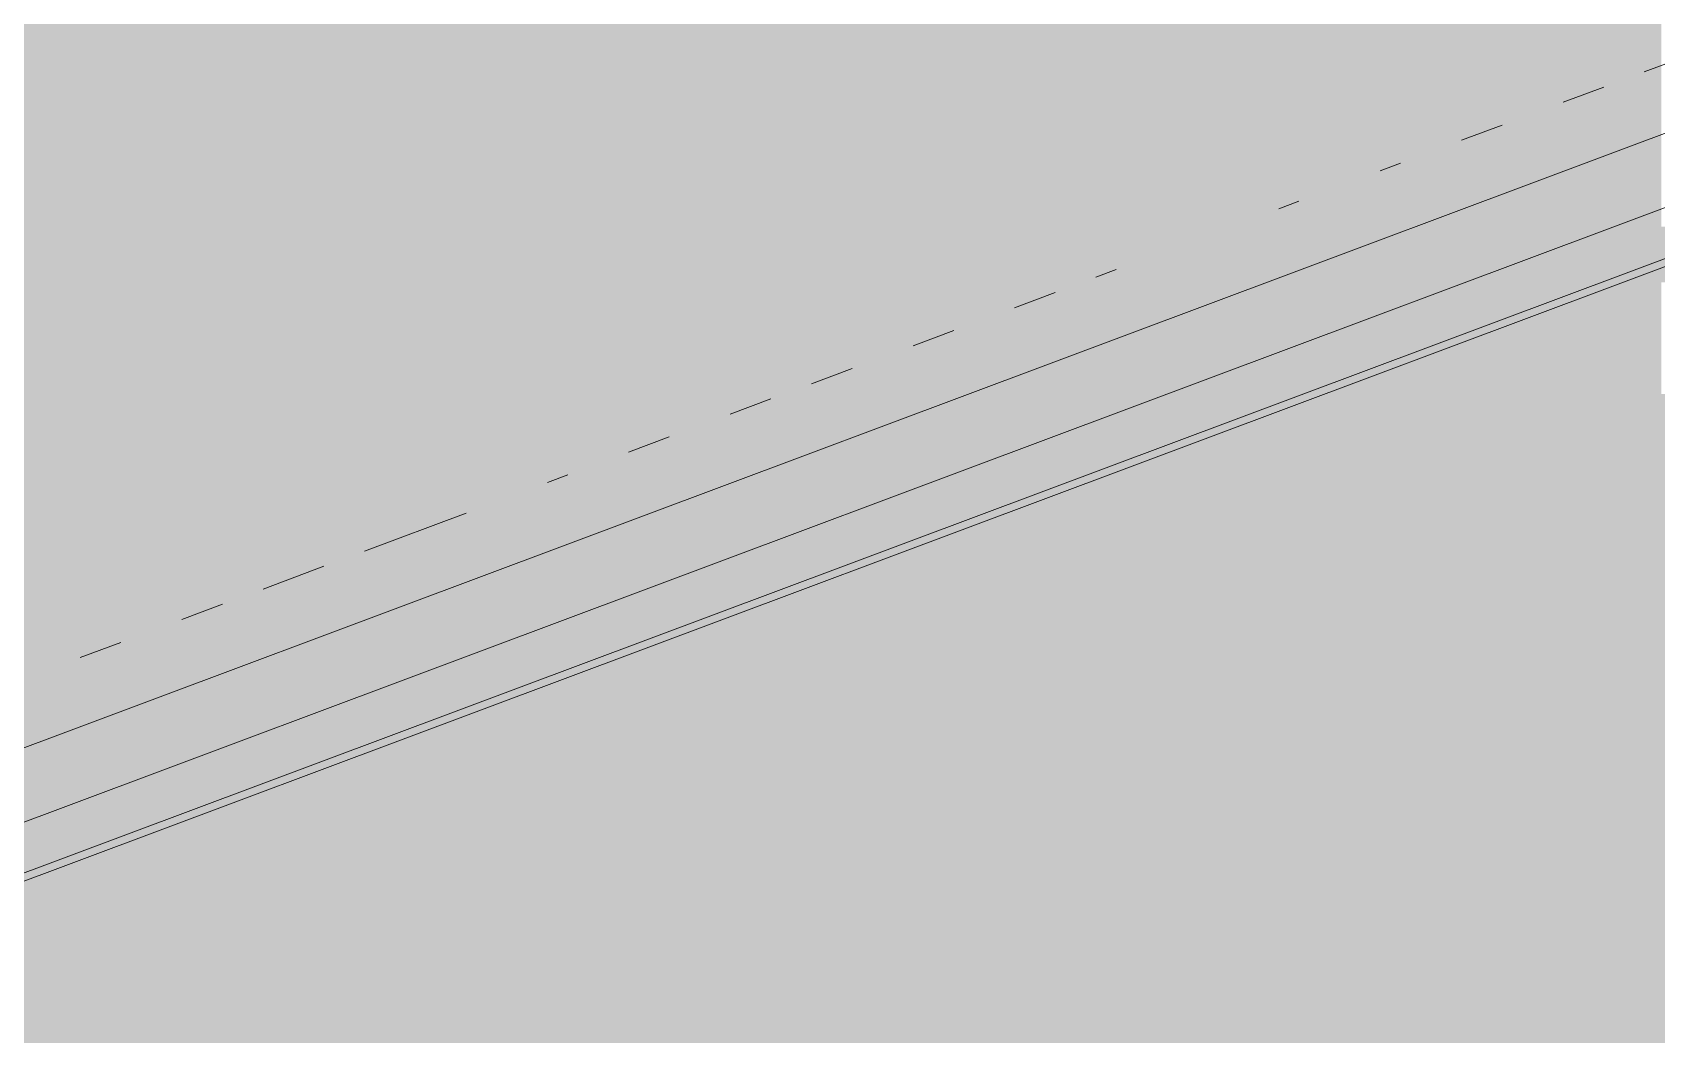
# Paper-space layout '03 3D Building and Roof' of a CAD drawing. Header units: millimetres. Extents: x 5 to 415, y 5 to 292.
# Drawn here: x 117.732 to 122.727, y 83.286 to 86.369 of the extents above; entities that cross this region are included whole.
import ezdxf

# ---------------------------------------------------------------- set-up
doc = ezdxf.new("R2010")
doc.units = ezdxf.units.MM
doc.layers.add('EXISTING', color=7, linetype='Continuous')
doc.layers.add('IMAGES', color=7, linetype='Continuous')

# ---------------------------------------------------------------- blocks, each defined once
blk = doc.blocks.new('SHEET_03')
at = {"layer": 'EXISTING', "color": 250, "lineweight": 9}
for p, q in [((117.0662, 83.9288), (124.6266, 86.761)), ((124.9242, 86.6441), (117.3638, 83.8119)), ((117.5035, 83.7074), (125.1264, 86.5629)), ((117.566, 83.7053), (125.0014, 86.4907)), ((122.6896, 86.2481), (122.877, 86.3183)), ((122.4396, 86.1545), (122.5646, 86.2013)), ((122.1272, 86.0375), (122.2522, 86.0843)), ((121.8773, 85.9438), (121.9398, 85.9672)), ((121.5649, 85.8268), (121.6274, 85.8502)), ((121.0025, 85.6161), (121.065, 85.6396)), ((120.7526, 85.5225), (120.8776, 85.5693)), ((120.4402, 85.4055), (120.5652, 85.4523)), ((120.1278, 85.2885), (120.2528, 85.3353)), ((119.8779, 85.1948), (120.0028, 85.2416)), ((119.5654, 85.0778), (119.6904, 85.1246)), ((119.3155, 84.9842), (119.378, 85.0076)), ((118.7532, 84.7735), (119.0656, 84.8905)), ((118.4408, 84.6565), (118.6282, 84.7267)), ((118.1908, 84.5629), (118.3158, 84.6097)), ((117.8784, 84.4458), (118.0034, 84.4926))]:
    blk.add_line(p, q, dxfattribs=at)
at = {"layer": 'IMAGES', "color": 7}
for points in [[(110.9178, 86.2857), (122.0564, 86.2857), (110.9178, 86.4571), (122.0564, 86.4571)], [(122.0564, 86.2857), (122.2277, 86.2857), (122.0564, 86.4571), (122.2277, 86.4571)], [(122.2277, 86.2857), (122.3991, 86.2857), (122.2277, 86.4571), (122.3991, 86.4571)], [(122.3991, 86.2857), (122.5704, 86.2857), (122.3991, 86.4571), (122.5704, 86.4571)], [(122.5704, 86.2857), (122.7418, 86.2857), (122.5704, 86.4571), (122.7418, 86.4571)], [(111.6032, 86.1143), (121.5423, 86.1143), (111.6032, 86.2857), (121.5423, 86.2857)], [(121.5423, 86.1143), (121.7136, 86.1143), (121.5423, 86.2857), (121.7136, 86.2857)], [(121.7136, 86.1143), (122.0564, 86.1143), (121.7136, 86.2857), (122.0564, 86.2857)], [(122.0564, 86.1143), (122.2277, 86.1143), (122.0564, 86.2857), (122.2277, 86.2857)], [(122.2277, 86.1143), (122.3991, 86.1143), (122.2277, 86.2857), (122.3991, 86.2857)], [(122.3991, 85.9429), (122.7418, 85.9429), (122.3991, 86.2857), (122.7418, 86.2857)], [(111.9459, 85.9429), (121.1995, 85.9429), (111.9459, 86.1143), (121.1995, 86.1143)], [(121.1995, 85.9429), (121.5423, 85.9429), (121.1995, 86.1143), (121.5423, 86.1143)], [(121.5423, 85.9429), (121.7136, 85.9429), (121.5423, 86.1143), (121.7136, 86.1143)], [(121.7136, 85.9429), (121.885, 85.9429), (121.7136, 86.1143), (121.885, 86.1143)], [(121.885, 85.9429), (122.2277, 85.9429), (121.885, 86.1143), (122.2277, 86.1143)], [(122.2277, 85.9429), (122.3991, 85.9429), (122.2277, 86.1143), (122.3991, 86.1143)], [(112.6314, 85.7714), (120.6855, 85.7714), (112.6314, 85.9429), (120.6855, 85.9429)], [(120.6855, 85.7714), (121.0282, 85.7714), (120.6855, 85.9429), (121.0282, 85.9429)], [(121.0282, 85.7714), (121.1995, 85.7714), (121.0282, 85.9429), (121.1995, 85.9429)], [(121.1995, 85.7714), (121.3709, 85.7714), (121.1995, 85.9429), (121.3709, 85.9429)], [(121.3709, 85.7714), (121.5423, 85.7714), (121.3709, 85.9429), (121.5423, 85.9429)], [(121.5423, 85.7714), (121.7136, 85.7714), (121.5423, 85.9429), (121.7136, 85.9429)], [(121.7136, 85.7714), (121.885, 85.7714), (121.7136, 85.9429), (121.885, 85.9429)], [(121.885, 85.7714), (122.0564, 85.7714), (121.885, 85.9429), (122.0564, 85.9429)], [(122.0564, 85.7714), (122.2277, 85.7714), (122.0564, 85.9429), (122.2277, 85.9429)], [(122.2277, 85.7714), (122.5704, 85.7714), (122.2277, 85.9429), (122.5704, 85.9429)], [(122.5704, 85.7714), (122.7418, 85.7714), (122.5704, 85.9429), (122.7418, 85.9429)], [(113.1455, 85.6), (120.1714, 85.6), (113.1455, 85.7714), (120.1714, 85.7714)], [(120.1714, 85.6), (120.5141, 85.6), (120.1714, 85.7714), (120.5141, 85.7714)], [(120.5141, 85.6), (120.6855, 85.6), (120.5141, 85.7714), (120.6855, 85.7714)], [(120.6855, 85.6), (120.8568, 85.6), (120.6855, 85.7714), (120.8568, 85.7714)], [(120.8568, 85.6), (121.0282, 85.6), (120.8568, 85.7714), (121.0282, 85.7714)], [(121.0282, 85.6), (121.1995, 85.6), (121.0282, 85.7714), (121.1995, 85.7714)], [(121.1995, 85.6), (121.3709, 85.6), (121.1995, 85.7714), (121.3709, 85.7714)], [(121.3709, 85.6), (121.5423, 85.6), (121.3709, 85.7714), (121.5423, 85.7714)], [(121.5423, 85.6), (121.885, 85.6), (121.5423, 85.7714), (121.885, 85.7714)], [(121.885, 85.4286), (122.2277, 85.4286), (121.885, 85.7714), (122.2277, 85.7714)], [(122.2277, 85.6), (122.3991, 85.6), (122.2277, 85.7714), (122.3991, 85.7714)], [(122.3991, 85.6), (122.5704, 85.6), (122.3991, 85.7714), (122.5704, 85.7714)], [(122.5704, 85.6), (123.0845, 85.6), (122.5704, 85.7714), (123.0845, 85.7714)], [(113.4882, 85.4286), (119.8286, 85.4286), (113.4882, 85.6), (119.8286, 85.6)], [(119.8286, 85.4286), (120, 85.4286), (119.8286, 85.6), (120, 85.6)], [(120, 85.4286), (120.1714, 85.4286), (120, 85.6), (120.1714, 85.6)], [(120.1714, 85.4286), (120.5141, 85.4286), (120.1714, 85.6), (120.5141, 85.6)], [(120.5141, 85.4286), (120.8568, 85.4286), (120.5141, 85.6), (120.8568, 85.6)], [(120.8568, 85.4286), (121.0282, 85.4286), (120.8568, 85.6), (121.0282, 85.6)], [(121.0282, 85.4286), (121.3709, 85.4286), (121.0282, 85.6), (121.3709, 85.6)], [(121.3709, 85.4286), (121.7136, 85.4286), (121.3709, 85.6), (121.7136, 85.6)], [(121.7136, 85.4286), (121.885, 85.4286), (121.7136, 85.6), (121.885, 85.6)], [(122.2277, 85.4286), (122.5704, 85.4286), (122.2277, 85.6), (122.5704, 85.6)], [(122.5704, 85.4286), (122.7418, 85.4286), (122.5704, 85.6), (122.7418, 85.6)], [(114.0023, 85.2571), (119.1432, 85.2571), (114.0023, 85.4286), (119.1432, 85.4286)], [(119.1432, 85.2571), (119.4859, 85.2571), (119.1432, 85.4286), (119.4859, 85.4286)], [(119.4859, 85.2571), (119.6573, 85.2571), (119.4859, 85.4286), (119.6573, 85.4286)], [(119.6573, 85.2571), (119.8286, 85.2571), (119.6573, 85.4286), (119.8286, 85.4286)], [(119.8286, 85.2571), (120.1714, 85.2571), (119.8286, 85.4286), (120.1714, 85.4286)], [(120.1714, 85.2571), (120.3427, 85.2571), (120.1714, 85.4286), (120.3427, 85.4286)], [(120.3427, 85.2571), (120.5141, 85.2571), (120.3427, 85.4286), (120.5141, 85.4286)], [(120.5141, 85.2571), (120.6855, 85.2571), (120.5141, 85.4286), (120.6855, 85.4286)], [(120.6855, 85.2571), (120.8568, 85.2571), (120.6855, 85.4286), (120.8568, 85.4286)], [(120.8568, 85.2571), (121.1995, 85.2571), (120.8568, 85.4286), (121.1995, 85.4286)], [(121.1995, 85.2571), (121.7136, 85.2571), (121.1995, 85.4286), (121.7136, 85.4286)], [(121.7136, 85.2571), (122.2277, 85.2571), (121.7136, 85.4286), (122.2277, 85.4286)], [(122.2277, 85.2571), (122.3991, 85.2571), (122.2277, 85.4286), (122.3991, 85.4286)], [(122.3991, 85.2571), (122.5704, 85.2571), (122.3991, 85.4286), (122.5704, 85.4286)], [(122.5704, 85.2571), (122.7418, 85.2571), (122.5704, 85.4286), (122.7418, 85.4286)], [(114.0023, 85.0857), (118.9718, 85.0857), (114.0023, 85.2571), (118.9718, 85.2571)], [(118.9718, 85.0857), (119.3145, 85.0857), (118.9718, 85.2571), (119.3145, 85.2571)], [(119.3145, 85.0857), (119.4859, 85.0857), (119.3145, 85.2571), (119.4859, 85.2571)], [(119.4859, 85.0857), (119.6573, 85.0857), (119.4859, 85.2571), (119.6573, 85.2571)], [(119.6573, 85.0857), (119.8286, 85.0857), (119.6573, 85.2571), (119.8286, 85.2571)], [(119.8286, 85.0857), (120, 85.0857), (119.8286, 85.2571), (120, 85.2571)], [(120, 85.0857), (120.1714, 85.0857), (120, 85.2571), (120.1714, 85.2571)], [(120.1714, 85.0857), (120.5141, 85.0857), (120.1714, 85.2571), (120.5141, 85.2571)], [(120.5141, 85.0857), (121.1995, 85.0857), (120.5141, 85.2571), (121.1995, 85.2571)], [(121.1995, 85.0857), (121.7136, 85.0857), (121.1995, 85.2571), (121.7136, 85.2571)], [(121.7136, 85.0857), (121.885, 85.0857), (121.7136, 85.2571), (121.885, 85.2571)], [(121.885, 85.0857), (122.2277, 85.0857), (121.885, 85.2571), (122.2277, 85.2571)], [(122.2277, 85.0857), (122.3991, 85.0857), (122.2277, 85.2571), (122.3991, 85.2571)], [(122.3991, 85.0857), (128.2254, 85.0857), (122.3991, 85.2571), (128.2254, 85.2571)], [(114.8591, 84.9143), (118.4577, 84.9143), (114.8591, 85.0857), (118.4577, 85.0857)], [(118.4577, 84.9143), (118.8005, 84.9143), (118.4577, 85.0857), (118.8005, 85.0857)], [(118.8005, 84.9143), (118.9718, 84.9143), (118.8005, 85.0857), (118.9718, 85.0857)], [(118.9718, 84.9143), (119.1432, 84.9143), (118.9718, 85.0857), (119.1432, 85.0857)], [(119.1432, 84.9143), (119.3145, 84.9143), (119.1432, 85.0857), (119.3145, 85.0857)], [(119.3145, 84.9143), (119.8286, 84.9143), (119.3145, 85.0857), (119.8286, 85.0857)], [(119.8286, 84.9143), (120.1714, 84.9143), (119.8286, 85.0857), (120.1714, 85.0857)], [(120.1714, 84.9143), (120.3427, 84.9143), (120.1714, 85.0857), (120.3427, 85.0857)], [(120.3427, 84.9143), (120.5141, 84.9143), (120.3427, 85.0857), (120.5141, 85.0857)], [(120.5141, 84.9143), (120.8568, 84.9143), (120.5141, 85.0857), (120.8568, 85.0857)], [(120.8568, 84.9143), (121.3709, 84.9143), (120.8568, 85.0857), (121.3709, 85.0857)], [(121.3709, 84.9143), (121.7136, 84.9143), (121.3709, 85.0857), (121.7136, 85.0857)], [(121.7136, 84.9143), (121.885, 84.9143), (121.7136, 85.0857), (121.885, 85.0857)], [(121.885, 84.9143), (122.2277, 84.9143), (121.885, 85.0857), (122.2277, 85.0857)], [(122.2277, 84.9143), (128.3968, 84.9143), (122.2277, 85.0857), (128.3968, 85.0857)], [(115.3732, 84.7429), (117.7723, 84.7429), (115.3732, 84.9143), (117.7723, 84.9143)], [(117.7723, 84.7429), (117.9436, 84.7429), (117.7723, 84.9143), (117.9436, 84.9143)], [(117.9436, 84.7429), (118.115, 84.7429), (117.9436, 84.9143), (118.115, 84.9143)], [(118.115, 84.7429), (118.2864, 84.7429), (118.115, 84.9143), (118.2864, 84.9143)], [(118.2864, 84.7429), (118.4577, 84.7429), (118.2864, 84.9143), (118.4577, 84.9143)], [(118.4577, 84.7429), (118.6291, 84.7429), (118.4577, 84.9143), (118.6291, 84.9143)], [(118.6291, 84.7429), (118.8005, 84.7429), (118.6291, 84.9143), (118.8005, 84.9143)], [(118.8005, 84.4), (118.9718, 84.4), (118.8005, 84.9143), (118.9718, 84.9143)], [(118.9718, 84.5714), (119.1432, 84.5714), (118.9718, 84.9143), (119.1432, 84.9143)], [(119.1432, 84.7429), (119.4859, 84.7429), (119.1432, 84.9143), (119.4859, 84.9143)], [(119.4859, 84.7429), (120.1714, 84.7429), (119.4859, 84.9143), (120.1714, 84.9143)], [(120.1714, 84.7429), (120.5141, 84.7429), (120.1714, 84.9143), (120.5141, 84.9143)], [(120.5141, 84.7429), (120.6855, 84.7429), (120.5141, 84.9143), (120.6855, 84.9143)], [(120.6855, 84.7429), (121.0282, 84.7429), (120.6855, 84.9143), (121.0282, 84.9143)], [(121.0282, 84.7429), (121.1995, 84.7429), (121.0282, 84.9143), (121.1995, 84.9143)], [(121.1995, 84.7429), (121.3709, 84.7429), (121.1995, 84.9143), (121.3709, 84.9143)], [(121.3709, 84.7429), (121.7136, 84.7429), (121.3709, 84.9143), (121.7136, 84.9143)], [(121.7136, 84.7429), (128.9109, 84.7429), (121.7136, 84.9143), (128.9109, 84.9143)], [(117.4296, 84.5714), (117.7723, 84.5714), (117.4296, 84.7429), (117.7723, 84.7429)], [(117.7723, 84.5714), (117.9436, 84.5714), (117.7723, 84.7429), (117.9436, 84.7429)], [(117.9436, 84.5714), (118.115, 84.5714), (117.9436, 84.7429), (118.115, 84.7429)], [(118.115, 84.5714), (118.2864, 84.5714), (118.115, 84.7429), (118.2864, 84.7429)], [(118.2864, 84.5714), (118.4577, 84.5714), (118.2864, 84.7429), (118.4577, 84.7429)], [(118.4577, 84.5714), (118.8005, 84.5714), (118.4577, 84.7429), (118.8005, 84.7429)], [(119.1432, 84.5714), (119.6573, 84.5714), (119.1432, 84.7429), (119.6573, 84.7429)], [(119.6573, 84.5714), (120, 84.5714), (119.6573, 84.7429), (120, 84.7429)], [(120, 84.5714), (120.3427, 84.5714), (120, 84.7429), (120.3427, 84.7429)], [(120.3427, 84.5714), (120.5141, 84.5714), (120.3427, 84.7429), (120.5141, 84.7429)], [(120.5141, 84.5714), (120.6855, 84.5714), (120.5141, 84.7429), (120.6855, 84.7429)], [(120.6855, 84.5714), (121.0282, 84.5714), (120.6855, 84.7429), (121.0282, 84.7429)], [(121.0282, 84.5714), (121.3709, 84.5714), (121.0282, 84.7429), (121.3709, 84.7429)], [(121.3709, 84.5714), (129.2536, 84.5714), (121.3709, 84.7429), (129.2536, 84.7429)], [(117.4296, 84.4), (117.7723, 84.4), (117.4296, 84.5714), (117.7723, 84.5714)], [(117.7723, 84.4), (117.9436, 84.4), (117.7723, 84.5714), (117.9436, 84.5714)], [(117.9436, 84.4), (118.6291, 84.4), (117.9436, 84.5714), (118.6291, 84.5714)], [(118.6291, 84.4), (118.8005, 84.4), (118.6291, 84.5714), (118.8005, 84.5714)], [(118.9718, 84.4), (119.3145, 84.4), (118.9718, 84.5714), (119.3145, 84.5714)], [(119.3145, 84.4), (119.8286, 84.4), (119.3145, 84.5714), (119.8286, 84.5714)], [(119.8286, 84.4), (120, 84.4), (119.8286, 84.5714), (120, 84.5714)], [(120, 84.4), (120.1714, 84.4), (120, 84.5714), (120.1714, 84.5714)], [(120.1714, 84.4), (120.3427, 84.4), (120.1714, 84.5714), (120.3427, 84.5714)], [(120.3427, 84.4), (120.6855, 84.4), (120.3427, 84.5714), (120.6855, 84.5714)], [(120.6855, 84.4), (129.7677, 84.4), (120.6855, 84.5714), (129.7677, 84.5714)], [(117.6009, 84.2286), (118.115, 84.2286), (117.6009, 84.4), (118.115, 84.4)], [(118.115, 84.0571), (118.4577, 84.0571), (118.115, 84.4), (118.4577, 84.4)], [(118.4577, 84.2286), (118.6291, 84.2286), (118.4577, 84.4), (118.6291, 84.4)], [(118.6291, 84.2286), (119.1432, 84.2286), (118.6291, 84.4), (119.1432, 84.4)], [(119.1432, 84.2286), (119.3145, 84.2286), (119.1432, 84.4), (119.3145, 84.4)], [(119.3145, 84.2286), (119.6573, 84.2286), (119.3145, 84.4), (119.6573, 84.4)], [(119.6573, 84.2286), (119.8286, 84.2286), (119.6573, 84.4), (119.8286, 84.4)], [(119.8286, 84.2286), (120.1714, 84.2286), (119.8286, 84.4), (120.1714, 84.4)], [(120.1714, 84.2286), (130.4532, 84.2286), (120.1714, 84.4), (130.4532, 84.4)], [(117.6009, 84.0571), (117.9436, 84.0571), (117.6009, 84.2286), (117.9436, 84.2286)], [(117.9436, 84.0571), (118.115, 84.0571), (117.9436, 84.2286), (118.115, 84.2286)], [(118.4577, 84.0571), (118.9718, 84.0571), (118.4577, 84.2286), (118.9718, 84.2286)], [(118.9718, 84.0571), (119.1432, 84.0571), (118.9718, 84.2286), (119.1432, 84.2286)], [(119.1432, 84.0571), (119.3145, 84.0571), (119.1432, 84.2286), (119.3145, 84.2286)], [(119.3145, 84.0571), (119.6573, 84.0571), (119.3145, 84.2286), (119.6573, 84.2286)], [(119.6573, 84.0571), (119.8286, 84.0571), (119.6573, 84.2286), (119.8286, 84.2286)], [(119.8286, 84.0571), (130.7959, 84.0571), (119.8286, 84.2286), (130.7959, 84.2286)], [(117.4296, 83.8857), (117.7723, 83.8857), (117.4296, 84.0571), (117.7723, 84.0571)], [(117.7723, 83.8857), (117.9436, 83.8857), (117.7723, 84.0571), (117.9436, 84.0571)], [(117.9436, 83.8857), (118.4577, 83.8857), (117.9436, 84.0571), (118.4577, 84.0571)], [(118.4577, 83.8857), (118.8005, 83.8857), (118.4577, 84.0571), (118.8005, 84.0571)], [(118.8005, 83.8857), (119.1432, 83.8857), (118.8005, 84.0571), (119.1432, 84.0571)], [(119.1432, 83.8857), (119.3145, 83.8857), (119.1432, 84.0571), (119.3145, 84.0571)], [(119.3145, 83.8857), (131.31, 83.8857), (119.3145, 84.0571), (131.31, 84.0571)], [(117.6009, 83.7143), (118.115, 83.7143), (117.6009, 83.8857), (118.115, 83.8857)], [(118.115, 83.7143), (118.2864, 83.7143), (118.115, 83.8857), (118.2864, 83.8857)], [(118.2864, 83.7143), (118.4577, 83.7143), (118.2864, 83.8857), (118.4577, 83.8857)], [(118.4577, 83.7143), (118.8005, 83.7143), (118.4577, 83.8857), (118.8005, 83.8857)], [(118.8005, 83.7143), (131.6527, 83.7143), (118.8005, 83.8857), (131.6527, 83.8857)], [(117.6009, 83.5429), (117.7723, 83.5429), (117.6009, 83.7143), (117.7723, 83.7143)], [(117.7723, 83.5429), (117.9436, 83.5429), (117.7723, 83.7143), (117.9436, 83.7143)], [(117.9436, 83.3714), (118.115, 83.3714), (117.9436, 83.7143), (118.115, 83.7143)], [(118.115, 83.3714), (118.2864, 83.3714), (118.115, 83.7143), (118.2864, 83.7143)], [(118.2864, 83.5429), (118.4577, 83.5429), (118.2864, 83.7143), (118.4577, 83.7143)], [(118.4577, 83.5429), (118.6291, 83.5429), (118.4577, 83.7143), (118.6291, 83.7143)], [(118.6291, 83.5429), (132.1668, 83.5429), (118.6291, 83.7143), (132.1668, 83.7143)], [(117.6009, 83.3714), (117.7723, 83.3714), (117.6009, 83.5429), (117.7723, 83.5429)], [(117.7723, 83.3714), (117.9436, 83.3714), (117.7723, 83.5429), (117.9436, 83.5429)], [(118.2864, 83.3714), (118.6291, 83.3714), (118.2864, 83.5429), (118.6291, 83.5429)], [(118.6291, 83.3714), (118.8005, 83.3714), (118.6291, 83.5429), (118.8005, 83.5429)], [(118.8005, 83.3714), (118.9718, 83.3714), (118.8005, 83.5429), (118.9718, 83.5429)], [(118.9718, 83.3714), (132.6809, 83.3714), (118.9718, 83.5429), (132.6809, 83.5429)], [(117.0868, 83.2), (117.9436, 83.2), (117.0868, 83.3714), (117.9436, 83.3714)], [(117.9436, 83.2), (118.2864, 83.2), (117.9436, 83.3714), (118.2864, 83.3714)], [(118.2864, 83.2), (118.4577, 83.2), (118.2864, 83.3714), (118.4577, 83.3714)], [(118.4577, 83.2), (118.6291, 83.2), (118.4577, 83.3714), (118.6291, 83.3714)], [(118.6291, 83.2), (118.8005, 83.2), (118.6291, 83.3714), (118.8005, 83.3714)], [(118.8005, 83.2), (119.1432, 83.2), (118.8005, 83.3714), (119.1432, 83.3714)], [(119.1432, 83.2), (133.0236, 83.2), (119.1432, 83.3714), (133.0236, 83.3714)]]:
    blk.add_solid(points, dxfattribs=at)

psp = doc.layouts.new('03 3D Building and Roof')

# ---------------------------------------------------------------- block references
psp.add_blockref('SHEET_03', (0, 0))

doc.saveas('drawing.dxf')
